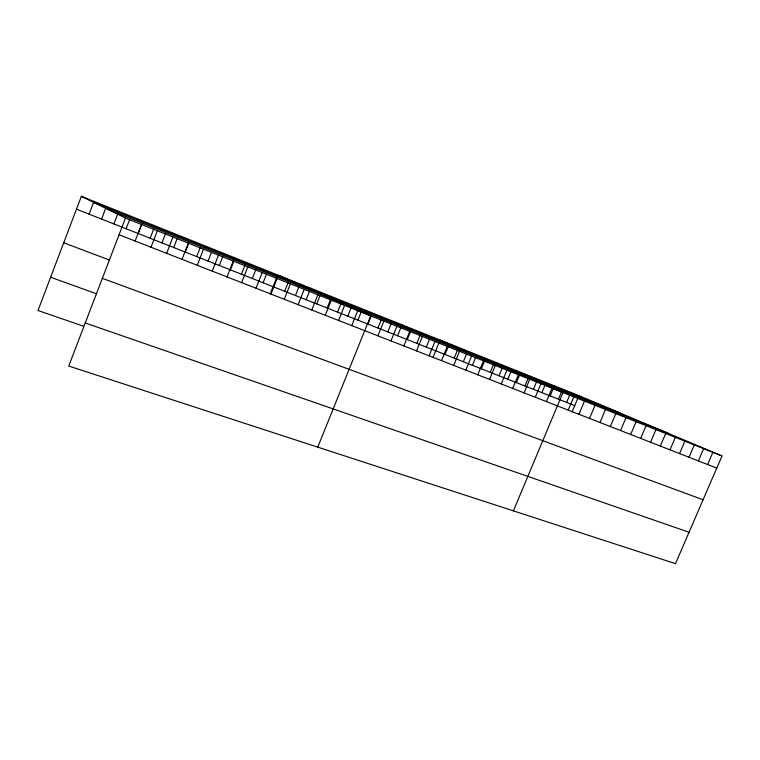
<?xml version="1.0" encoding="UTF-8"?>
<svg xmlns="http://www.w3.org/2000/svg" width="760" height="760" viewBox="0 0 760 760"><rect width="100%" height="100%" fill="white"/><g stroke="black" fill="none" stroke-linecap="round" stroke-linejoin="round"><path stroke-width="1.14" d="M81.358 196.336L125.457 218.063L68.732 366.035L675.497 563.663L722 455.962L578.92 395.656L81.358 196.336L38 310.517L83.638 326.258M89.091 214.168L93.955 201.381M101.564 219.079L106.419 206.368M113.905 223.953L117.933 213.417M126.122 228.76L129.732 219.336M135.128 241.034L141.512 224.466M138.196 233.529L141.806 224.152M150.157 238.241L153.748 228.921M150.983 247.228L157.329 230.774M161.984 242.905L165.566 233.633M166.62 253.327L172.938 236.996M173.689 247.513L177.261 238.298M182.039 259.35L188.328 243.133M185.269 252.083L188.832 242.915M196.736 256.604L200.174 247.76M197.239 265.287L203.509 249.185M208.078 261.07L211.508 252.282M212.239 271.139L218.49 255.16M219.307 265.497L222.727 256.756M227.041 276.916L233.254 261.05M230.423 269.885L233.833 261.183M241.423 274.217L245.252 264.49M241.632 282.615L247.826 266.865M252.32 278.512L255.702 269.914M256.044 288.24L262.209 272.593M263.102 282.767L266.475 274.208M270.256 293.787L276.393 278.255M270.949 294.12L277.562 277.4M284.667 291.27L288.03 282.805M284.278 299.26L290.396 283.841M295.459 295.517L298.803 287.099M298.12 304.665L304.209 289.351M306.137 299.725L310.716 288.211M311.79 309.994L317.851 294.785M316.702 303.895L320.026 295.564M327.17 308.019L330.894 298.699M325.27 315.267L331.312 300.152M337.526 312.103L340.831 303.858M338.589 320.463L344.603 305.453M347.785 316.151L351.481 306.926M351.728 325.594L357.722 310.688M357.931 320.15L361.219 311.99M317.756 447.146L370.671 315.856L278.397 275.262M367.992 324.111L371.26 315.998M377.948 328.035L381.206 319.969M377.919 335.815L383.866 321.119M387.809 331.93L391.466 322.895M390.963 340.908L396.881 326.306M397.575 335.777L402.03 324.786M403.835 345.933L409.735 331.426M407.236 339.587L410.79 330.847M416.822 343.358L421.249 332.49M416.556 350.892L422.417 336.49M426.303 347.101L429.837 338.447M429.105 355.794L434.948 341.487M433.143 357.067L440.097 340.043L562.961 392.54L513.408 510.872M441.493 360.63L447.317 346.417M445.008 354.474L449.388 343.767M454.224 358.112L457.719 349.581M453.739 365.408L459.524 351.291M463.353 361.712L466.402 354.284M465.823 370.13L471.589 356.098M472.406 365.275L475.447 357.884M477.764 374.794L483.502 360.848M481.365 368.809L485.697 358.312M490.247 372.315L493.696 363.945M489.554 379.392L495.273 365.55M499.044 375.782L502.056 368.495M501.201 383.942L506.901 370.187M507.765 379.212L511.195 370.937M512.706 388.436L518.386 374.765M516.401 382.622L519.394 375.411M524.961 385.994L529.226 375.744M524.077 392.873L529.73 379.287M533.444 389.338L536.845 381.178M535.306 397.252L540.939 383.752M541.851 392.654L545.243 384.531M546.411 401.594L552.017 388.17M550.183 395.941L554.41 385.833M558.438 399.19L561.383 392.151M566.628 402.42L570.817 392.407M568.214 410.106L573.771 396.853M571.995 412.138L578.92 395.656M578.93 414.285L584.468 401.118M589.513 418.418L595.033 405.327M599.982 422.503L605.473 409.498M610.327 426.541L615.799 413.611M620.559 430.54L626.003 417.687M630.667 434.483L636.091 421.705M640.67 438.387L646.076 425.685M650.55 442.244L655.937 429.618M660.326 446.063L665.693 433.513M669.997 449.834L675.336 437.351M679.554 453.568L684.874 441.161M689.006 457.254L694.308 444.923M698.364 460.911L703.636 448.647M707.617 464.522L712.87 452.323M85.234 322.981L689.054 532.266M50.635 277.238L96.501 293.787M102.344 278.35L703.086 499.776M63.716 242.782L109.44 260.053M119.054 234.764L716.765 468.094M76.475 209.19L574.731 405.622M93.471 202.302L620.017 412.974M108.234 209.579L668.239 433.305M125.457 218.063L722 455.962"/></g></svg>
